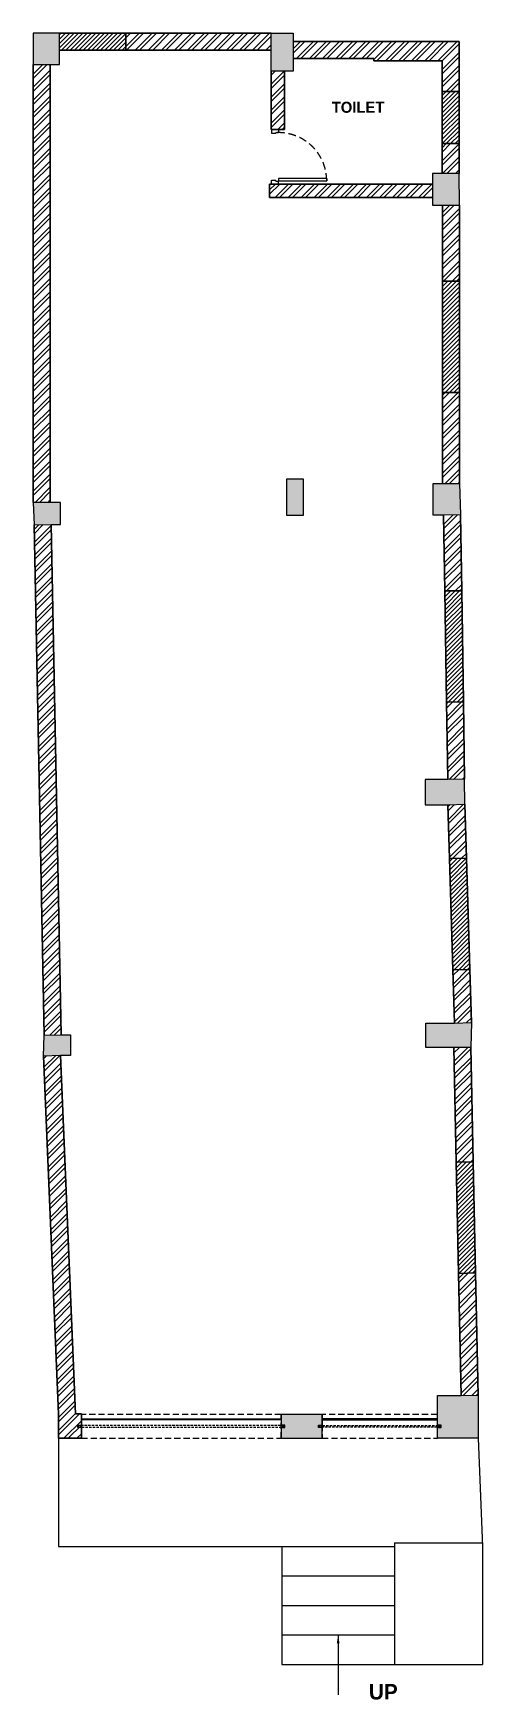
# Model space of a CAD drawing. Header units: feet. Extents: x -1148 to 4937, y -16224 to 6351.
import ezdxf

# ---------------------------------------------------------------- set-up
doc = ezdxf.new("R2010")
doc.units = ezdxf.units.FT
doc.header["$LTSCALE"] = 33
doc.header["$MEASUREMENT"] = 0
for name, pattern in [('HIDDEN', [9.525, 6.35, -3.175]), ('HIDDEN2', [4.7625, 3.175, -1.5875]), ('HIDDENX2', [0.75, 0.5, -0.25])]:
    doc.linetypes.add(name, pattern=pattern)
for name, color, linetype, lineweight in [('A TEXT', 142, 'Continuous', 9), ('A-COL', 243, 'Continuous', 9), ('A-Glazing', 4, 'Continuous', 20), ('A-shutter', 8, 'Continuous', 18), ('A-STAIR', 6, 'Continuous', 5), ('beam', 90, 'Continuous', 9), ('column hatch', 5, 'Continuous', 0), ('Door', 2, 'Continuous', 13), ('LENS-DIM', 252, 'Continuous', 5), ('LENS-DOOR', 34, 'Continuous', 20), ('LN-HATCH', 251, 'Continuous', 0), ('rolling shutter', 1, 'Continuous', 5)]:
    doc.layers.add(name, color=color, linetype=linetype, lineweight=lineweight)
doc.layers.add('A-WALL', color=1, linetype='Continuous')
doc.styles.get("Standard").update_dxf_attribs({"font": 'GILC____.TTF'})
doc.dimstyles.new('01', dxfattribs={"dimtxt": 150, "dimasz": 115, "dimexe": 115, "dimexo": 115, "dimgap": 115, "dimtad": 0, "dimdec": 0, "dimzin": 0, "dimdsep": 46, "dimtxsty": 'Standard', "dimblk": 'ARCHTICK', "dimcen": 115, "dimdle": 115, "dimclrd": 256, "dimclre": 256, "dimclrt": 256, "dimadec": 0, "dimazin": 0, "dimtfac": 1, "dimtdec": 0, "dimtofl": 0, "dimtmove": 1, "dimatfit": 3, "dimfxl": 1, "dimtolj": 1, "dimtzin": 0, "dimlwd": -1, "dimlwe": -1, "dimarcsym": 0})
pattern_1 = [(225, (-9983931.35, 5281720.31), (88.2999593, -88.2999593), []), (225, (-9983990.22, 5281720.31), (88.2999593, -88.2999593), [])]
pattern_2 = [(225, (-9983931.354, 5281720.31), (29.43331977, -29.43331977), [])]

# ---------------------------------------------------------------- blocks, each defined once
blk = doc.blocks.new('_ArchTick')
at = {"const_width": 0.15}
blk.add_lwpolyline([(-0.5, -0.5), (0.5, 0.5)], dxfattribs=at)
blk = doc.blocks.new('*U6')
at = {"layer": 'A-shutter', "color": 5, "ltscale": 10}
for points in [[(41039607, -1561539), (41039607, -1561544), (41039562, -1561544), (41039562, -1561564), (41039607, -1561564), (41039607, -1561569), (41039557, -1561569), (41039557, -1561539)], [(41042311, -1561539), (41042311, -1561544), (41042356, -1561544), (41042356, -1561564), (41042311, -1561564), (41042311, -1561569), (41042361, -1561569), (41042361, -1561539)]]:
    blk.add_lwpolyline(points, close=True, dxfattribs=at)
at = {"layer": 'A-shutter', "color": 5, "linetype": 'HIDDENX2', "ltscale": 2}
blk.add_lwpolyline([(41039562, -1561544), (41039562, -1561564), (41042356, -1561564), (41042356, -1561544)], close=True, dxfattribs=at)
blk = doc.blocks.new('*U7')
at = {"layer": 'A-shutter', "color": 5, "ltscale": 10}
for points in [[(41040750, -1561539), (41040750, -1561544), (41040705, -1561544), (41040705, -1561564), (41040750, -1561564), (41040750, -1561569), (41040700, -1561569), (41040700, -1561539)], [(41042311, -1561539), (41042311, -1561544), (41042356, -1561544), (41042356, -1561564), (41042311, -1561564), (41042311, -1561569), (41042361, -1561569), (41042361, -1561539)]]:
    blk.add_lwpolyline(points, close=True, dxfattribs=at)
at = {"layer": 'A-shutter', "color": 5, "linetype": 'HIDDENX2', "ltscale": 2}
blk.add_lwpolyline([(41040705, -1561544), (41040705, -1561564), (41042356, -1561564), (41042356, -1561544)], close=True, dxfattribs=at)
blk = doc.blocks.new('*U5')
at = {"layer": 'LENS-DOOR'}
for p, q in [((548123, 1779227), (548123, 1778573)), ((548123, 1779227), (548154, 1779227)), ((548154, 1778573), (548154, 1779227)), ((547456, 1778568), (547461, 1778568)), ((547456, 1778485), (547456, 1778568)), ((547456, 1778485), (547461, 1778485)), ((547461, 1778573), (547497, 1778573)), ((547461, 1778568), (547461, 1778573)), ((547461, 1778479), (547461, 1778485)), ((547461, 1778479), (547508, 1778479)), ((547497, 1778540), (547497, 1778573)), ((547497, 1778540), (547508, 1778540)), ((547508, 1778479), (547508, 1778540)), ((548123, 1778573), (548154, 1778573)), ((548146, 1778479), (548146, 1778540)), ((548156, 1778540), (548146, 1778540)), ((548192, 1778479), (548146, 1778479)), ((548192, 1778573), (548156, 1778573)), ((548156, 1778540), (548156, 1778573)), ((548192, 1778568), (548192, 1778573)), ((548197, 1778568), (548192, 1778568)), ((548192, 1778479), (548192, 1778485)), ((548197, 1778485), (548192, 1778485)), ((548197, 1778485), (548197, 1778568))]:
    blk.add_line(p, q, dxfattribs=at)
at = {"layer": 'LENS-DOOR', "color": 7, "linetype": 'HIDDEN2'}
blk.add_ellipse((548154, 1778573), major_axis=(-654, 0), ratio=1, start_param=-1.570791, end_param=0.051209, dxfattribs=at)
blk = doc.blocks.new('A$Cb5bc41ad')
at = {"layer": 'column hatch'}
h = blk.add_hatch(color=8, dxfattribs=at)
h.dxf.hatch_style = 1
h.paths.add_polyline_path([(5842, -3582), (5612, -3587), (5289, -3587), (5289, -4164), (5631, -4164), (5842, -4164)])
h.paths.add_polyline_path([(3728, -3934), (3728, -3844), (3173, -3844), (3173, -4164), (3728, -4164), (3728, -3984)])
h.paths.add_polyline_path([(5753, 1468), (5523, 1461), (5132, 1461), (5132, 1130), (5513, 1130), (5743, 1135)])
h.paths.add_polyline_path([(323, 1301), (193, 1301), (-37, 1296), (-42, 1011), (188, 1021), (323, 1021)])
h.paths.add_polyline_path([(5659, 4764), (5429, 4760), (5124, 4760), (5124, 4419), (5432, 4419), (5662, 4426)])
h.paths.add_polyline_path([(5589, 8771), (5359, 8771), (5234, 8771), (5234, 8341), (5374, 8341), (5604, 8344)])
h.paths.add_polyline_path([(188, 8515), (48, 8515), (-182, 8515), (-172, 8210), (58, 8215), (188, 8215)])
h.paths.add_polyline_path([(5584, 12969), (5354, 12969), (5224, 12969), (5224, 12829), (5224, 12539), (5234, 12539), (5359, 12539), (5589, 12539)])
h.paths.add_polyline_path([(3338, 14869), (3038, 14869), (3038, 14357), (3218, 14357), (3338, 14357), (3338, 14527)])
h.paths.add_polyline_path([(173, 14869), (-182, 14869), (-182, 14445), (48, 14445), (173, 14445), (173, 14639)])
h = blk.add_hatch(color=8, dxfattribs=at)
h.dxf.hatch_style = 1
h.paths.add_polyline_path([(3477, 8830), (3245, 8830), (3245, 8341), (3477, 8341)])
at = {"layer": 'LN-HATCH'}
h = blk.add_hatch(dxfattribs=at)
h.set_pattern_fill('ANSI32', color=256, scale=333, angle=180)
h.set_pattern_definition(pattern_1)
h.paths.add_polyline_path([(188, 1021), (-42, 1011), (159, -3834), (159, -4164), (469, -4164), (469, -3884), (469, -3834), (389, -3834)])
h.paths.add_polyline_path([(58, 8215), (-172, 8210), (-37, 1296), (193, 1301)])
h.paths.add_polyline_path([(48, 14445), (-182, 14445), (-182, 8515), (48, 8515)])
h.paths.add_polyline_path([(3038, 14869), (1073, 14869), (1073, 14639), (3038, 14639)])
h.paths.add_polyline_path([(3218, 14357), (3038, 14357), (3038, 13568), (3218, 13568)])
h = blk.add_hatch(dxfattribs=at)
h.set_pattern_fill('ANSI31', color=256, scale=333, angle=180)
h.set_pattern_definition(pattern_2)
h.paths.add_polyline_path([(1073, 14639), (1073, 14869), (173, 14869), (173, 14639)])
h = blk.add_hatch(dxfattribs=at)
h.set_pattern_fill('ANSI32', color=256, scale=333, angle=180)
h.set_pattern_definition(pattern_1)
h.paths.add_polyline_path([(5584, 14757), (3338, 14757), (3338, 14527), (4238, 14527), (4430, 14527), (4428, 14496), (5354, 14496), (5354, 14081), (5584, 14083)])
h = blk.add_hatch(dxfattribs=at)
h.set_pattern_fill('ANSI31', color=256, scale=333, angle=180)
h.set_pattern_definition(pattern_2)
h.paths.add_polyline_path([(5776, -420), (5546, -425), (5577, -1930), (5807, -1925)])
h.paths.add_polyline_path([(5501, 2180), (5731, 2187), (5684, 3695), (5454, 3688)])
h.paths.add_polyline_path([(5620, 7317), (5390, 7314), (5413, 5808), (5643, 5811)])
h.paths.add_polyline_path([(5589, 11512), (5359, 11512), (5359, 10005), (5589, 10005)])
h.paths.add_polyline_path([(5584, 14083), (5354, 14081), (5354, 13375), (5584, 13377)])
h = blk.add_hatch(dxfattribs=at)
h.set_pattern_fill('ANSI32', color=256, scale=333, angle=180)
h.set_pattern_definition(pattern_1)
h.paths.add_polyline_path([(5584, 13377), (5354, 13375), (5354, 12969), (5584, 12969)], flags=17)
h.paths.add_polyline_path([(5589, 12539), (5359, 12539), (5359, 11512), (5589, 11512)])
h.paths.add_polyline_path([(5589, 10005), (5359, 10005), (5359, 8771), (5589, 8771)])
h.paths.add_polyline_path([(5604, 8344), (5374, 8341), (5390, 7314), (5620, 7317)])
h.paths.add_polyline_path([(5643, 5811), (5413, 5808), (5429, 4760), (5659, 4764)])
h.paths.add_polyline_path([(5662, 4426), (5432, 4419), (5454, 3688), (5684, 3695)])
h.paths.add_polyline_path([(5731, 2187), (5501, 2180), (5523, 1461), (5753, 1468)])
h.paths.add_polyline_path([(5743, 1135), (5513, 1130), (5546, -425), (5776, -420)])
h.paths.add_polyline_path([(5807, -1925), (5577, -1930), (5612, -3587), (5842, -3582)])
h = blk.add_hatch(dxfattribs=at)
h.set_pattern_fill('ANSI32', color=256, scale=333, angle=180)
h.set_pattern_definition(pattern_1)
h.paths.add_polyline_path([(5224, 12827), (4428, 12827), (3098, 12827), (3018, 12827), (3018, 12647), (5224, 12647)])
at = {"layer": 'A-COL'}
for p, q in [((5513, 1130), (5743, 1135)), ((5513, 1130), (5743, 1135)), ((3728, -3844), (3173, -3844)), ((3173, -3844), (3173, -4164)), ((3728, -3934), (3728, -3844)), ((3728, -3984), (3728, -3934)), ((3728, -4164), (3728, -3984)), ((3173, -4164), (3728, -4164))]:
    blk.add_line(p, q, dxfattribs=at)
for points in [[(173, 14869), (-182, 14869), (-182, 14445), (48, 14445), (173, 14445), (173, 14639), (173, 14869)], [(3038, 14357), (3038, 14869), (3338, 14869), (3338, 14527)], [(3338, 14527), (3338, 14357), (3218, 14357), (3038, 14357)], [(3245, 8341), (3477, 8341), (3477, 8830), (3245, 8830), (3245, 8341)], [(5513, 1130), (5132, 1130), (5132, 1461), (5523, 1461), (5753, 1468), (5743, 1135), (5513, 1130)]]:
    blk.add_lwpolyline(points, dxfattribs=at)
for points in [[(5354, 12969), (5224, 12969), (5224, 12829), (5224, 12539), (5234, 12539), (5359, 12539), (5589, 12539), (5584, 12969)], [(5234, 8341), (5234, 8771), (5359, 8771), (5589, 8771), (5604, 8344), (5374, 8341)], [(48, 8515), (-182, 8515), (-172, 8210), (58, 8215), (188, 8215), (188, 8515)], [(5124, 4419), (5432, 4419), (5662, 4426), (5659, 4764), (5429, 4760), (5124, 4760)], [(323, 1301), (323, 1021), (188, 1021), (-42, 1011), (-37, 1296), (193, 1301)], [(5289, -4164), (5289, -3587), (5612, -3587), (5842, -3582), (5842, -4164), (5631, -4164)]]:
    blk.add_lwpolyline(points, close=True, dxfattribs=at)
at = {"layer": 'A-Glazing'}
for points in [[(469, -3903), (3173, -3903), (3173, -3915), (469, -3915)], [(5289, -3903), (3728, -3903), (3728, -3915), (5289, -3915)]]:
    blk.add_lwpolyline(points, close=True, dxfattribs=at)
at = {"layer": 'A-STAIR'}
for p, q in [((159, -4164), (159, -5629)), ((5842, -4164), (5902, -5629)), ((159, -5629), (4709, -5629)), ((3182, -5629), (3182, -7229)), ((4709, -5579), (5902, -5579)), ((4709, -5579), (4709, -5629)), ((4709, -5629), (4709, -7229)), ((5902, -5629), (5902, -7229)), ((3182, -6029), (4709, -6029)), ((3182, -6429), (4709, -6429)), ((3182, -6829), (4709, -6829)), ((3182, -7229), (5902, -7229))]:
    blk.add_line(p, q, dxfattribs=at)
at = {"layer": 'A-WALL'}
for p, q in [((1073, 14869), (173, 14869)), ((3038, 14869), (1073, 14869)), ((1073, 14869), (1073, 14639)), ((5584, 14757), (3338, 14757)), ((5584, 14083), (5584, 14757)), ((1073, 14639), (173, 14639)), ((3038, 14639), (1073, 14639)), ((4238, 14527), (3338, 14527)), ((4238, 14527), (4430, 14527)), ((4430, 14527), (4428, 14496)), ((5354, 14496), (4428, 14496)), ((5354, 14081), (5354, 14496)), ((-182, 14445), (-182, 8515)), ((48, 14445), (48, 8515)), ((3038, 13568), (3038, 14357)), ((3218, 14357), (3218, 13568)), ((5354, 14081), (5584, 14083)), ((5354, 13375), (5354, 14081)), ((5584, 13377), (5584, 14083)), ((3218, 13568), (3038, 13568)), ((5354, 13375), (5584, 13377)), ((5354, 12969), (5354, 13375)), ((5584, 12969), (5584, 13377)), ((3018, 12647), (3018, 12827)), ((3018, 12827), (3098, 12827)), ((5224, 12647), (3018, 12647)), ((3098, 12827), (4428, 12827)), ((4428, 12827), (5224, 12827)), ((5359, 11512), (5359, 12539)), ((5589, 11512), (5589, 12539)), ((5359, 11512), (5589, 11512)), ((5359, 10005), (5359, 11512)), ((5589, 10005), (5589, 11512)), ((5359, 8771), (5359, 10005)), ((5359, 10005), (5589, 10005)), ((5589, 8771), (5589, 10005)), ((-172, 8210), (-37, 1296)), ((58, 8215), (193, 1301)), ((5390, 7314), (5374, 8341)), ((5620, 7317), (5604, 8344)), ((5390, 7314), (5620, 7317)), ((5413, 5808), (5390, 7314)), ((5643, 5811), (5620, 7317)), ((5413, 5808), (5643, 5811)), ((5429, 4760), (5413, 5808)), ((5659, 4764), (5643, 5811)), ((5454, 3688), (5432, 4419)), ((5684, 3695), (5662, 4426)), ((5454, 3688), (5684, 3695)), ((5501, 2180), (5454, 3688)), ((5454, 3688), (5454, 3688)), ((5684, 3695), (5731, 2187)), ((5501, 2180), (5731, 2187)), ((5523, 1461), (5501, 2180)), ((5753, 1468), (5731, 2187)), ((5546, -425), (5513, 1130)), ((5776, -420), (5743, 1135)), ((-42, 1011), (159, -3834)), ((188, 1021), (389, -3834)), ((5546, -425), (5776, -420)), ((5546, -425), (5577, -1930)), ((5776, -420), (5807, -1925)), ((5577, -1930), (5807, -1925)), ((5612, -3587), (5577, -1930)), ((5842, -3582), (5807, -1925)), ((159, -3834), (159, -4164)), ((469, -3834), (389, -3834)), ((469, -4164), (469, -3834)), ((159, -4164), (469, -4164))]:
    blk.add_line(p, q, dxfattribs=at)
at = {"layer": 'beam', "linetype": 'HIDDEN', "ltscale": 0.4}
for points in [[(3173, -3844), (469, -3844), (469, -4164), (3173, -4164)], [(5289, -3841), (3728, -3844), (3728, -3934), (3728, -3984), (3728, -4164), (5289, -4164)]]:
    blk.add_lwpolyline(points, close=True, dxfattribs=at)
at = {"layer": 'Door', "rotation": 270}
blk.add_blockref('*U5', (-1775436, 561024), dxfattribs=at)
at = {"layer": 'rolling shutter'}
blk.add_blockref('*U6', (-41039138, 1557551), dxfattribs=at)
at = {"layer": 'rolling shutter', "xscale": -1}
blk.add_blockref('*U7', (41046039, 1557551), dxfattribs=at)
at = {"layer": 'A TEXT', "insert": (4572, 13943), "char_height": 150, "width": 2918.73, "attachment_point": 3, "rotation": 0.0937}
blk.add_mtext('{\\fCentury Gothic|b1|i0|c0|p34; TOILET}', dxfattribs=at)
at = {"layer": 'A-STAIR', "insert": (4752, -7493), "char_height": 210, "width": 5656.31, "attachment_point": 3, "rotation": 0.0937}
blk.add_mtext('{\\fCentury Gothic|b1|i0|c0|p34; UP\\P}', dxfattribs=at)
at = {"layer": 'A-STAIR'}
blk.add_leader([(3946, -6829), (3946, -7640)], dimstyle='01', override={"dimgap": 115, "dimtad": 0}, dxfattribs=at)

msp = doc.modelspace()

# ---------------------------------------------------------------- block references
at = {"layer": 'LENS-DIM', "color": 2}
msp.add_blockref('A$Cb5bc41ad', (-966, -8518), dxfattribs=at)

doc.saveas('drawing.dxf')
